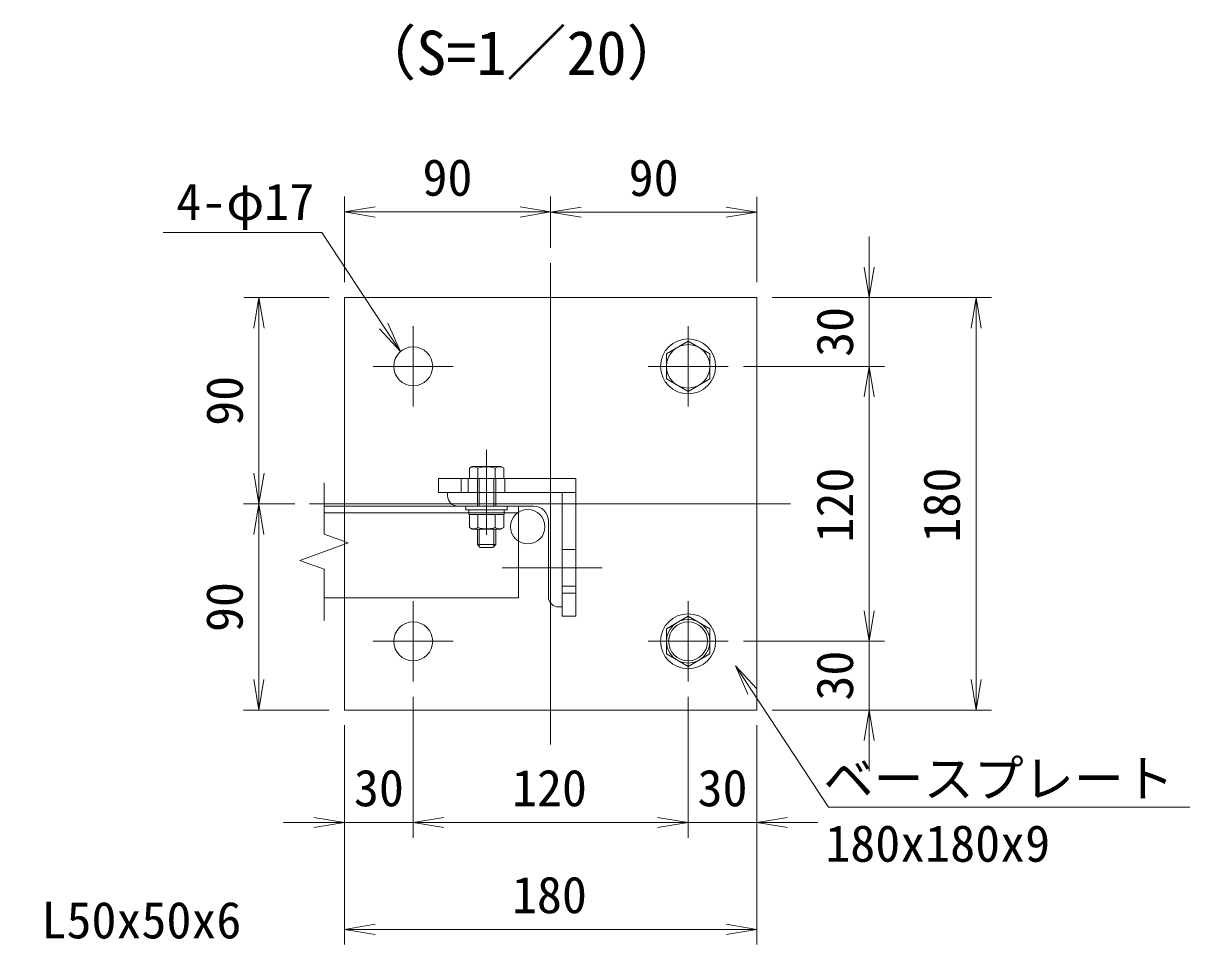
# Model space of a CAD drawing. Units: millimetres, scale not verified, with parts at other scales. Extents: x -4200 to 4200, y -2970 to 2970.
# Drawn here: x -179 to 1348, y -1490 to -283 of the extents above; entities that cross this region are included whole.
import ezdxf
from ezdxf.enums import TextEntityAlignment as Align

# ---------------------------------------------------------------- set-up
doc = ezdxf.new("R2010")
doc.units = ezdxf.units.MM
doc.header["$LTSCALE"] = 20
doc.linetypes.add('DASHED', pattern=[7.5, 6, -1.5])
doc.linetypes.add('USER1', pattern=[50.8, 31.75, -6.35, 6.35, -6.35])
for name, color, linetype, lineweight in [('0-0_D-STR1', 1, 'Continuous', 18), ('0-1_D-BMK', 2, 'USER1', 13), ('0-2_D-STR-DIM', 7, 'Continuous', 9), ('0-3_D-STR3', 3, 'Continuous', 13), ('0-5_D-STR-TXT', 7, 'Continuous', 9), ('0-6_0', 7, 'Continuous', 9), ('0-C_vp-waku', 59, 'Continuous', 18)]:
    doc.layers.add(name, color=color, linetype=linetype, lineweight=lineweight)
doc.layers.add('0-9_D-TTL-TXT', color=7, linetype='Continuous')
doc.styles.add('ＭＳ ゴシック', font='')
doc.styles.get('ＭＳ ゴシック').set_extended_font_data('MS Gothic')

# ---------------------------------------------------------------- blocks, each defined once
blk = doc.blocks.new('_Open')
at = {"layer": '0-6_0'}
blk.add_line((-20, 3.33), (0, 0), dxfattribs=at)
blk.add_lwpolyline([(-20, -3.33), (0, 0), (-20, 0)], dxfattribs=at)
blk = doc.blocks.new('MLeader7')
at = {"layer": '0-5_D-STR-TXT'}
blk.add_line((298.2, -676.07), (314.63, -713.14), dxfattribs=at)
for points in [[(292.63, -679.74), (211.75, -556.95), (11.2, -556.95), (4, -556.95)], [(287.06, -683.41), (314.63, -713.14), (292.63, -679.74)]]:
    blk.add_lwpolyline(points, dxfattribs=at)
blk = doc.blocks.new('MLeader8')
at = {"layer": '0-5_D-STR-TXT'}
blk.add_line((769.72, -1161.53), (753.27, -1124.46), dxfattribs=at)
for points in [[(780.85, -1154.19), (753.27, -1124.46), (775.29, -1157.86)], [(775.29, -1157.86), (875.21, -1309.44), (1341.03, -1309.44), (1348.23, -1309.44)]]:
    blk.add_lwpolyline(points, dxfattribs=at)

msp = doc.modelspace()

# ---------------------------------------------------------------- linework, layer by layer
at = {"layer": '0-0_D-STR1'}
for p, q in [((376.37, -901.88), (376.37, -897.38)), ((488.87, -915.38), (389.87, -915.38)), ((508.37, -1033.88), (508.37, -934.88)), ((526.37, -1047.38), (521.87, -1047.38))]:
    msp.add_line(p, q, dxfattribs=at)
msp.add_lwpolyline([(376.37, -897.38), (526.37, -897.38), (526.37, -1047.38)], dxfattribs=at)
for centre, radius, start, end in [((389.87, -901.88), 13.5, 180, 270), ((488.87, -934.88), 19.5, 360, 90), ((521.87, -1033.88), 13.5, 180, 270)]:
    msp.add_arc(centre, radius, start, end, dxfattribs=at)
at = {"layer": '0-1_D-BMK'}
for p, q in [((511.37, -1227.38), (511.37, -597.38)), ((331.37, -784.88), (331.37, -679.88)), ((691.37, -784.88), (691.37, -679.88)), ((278.87, -732.38), (383.87, -732.38)), ((743.87, -732.38), (638.87, -732.38)), ((427.37, -952.88), (427.37, -841.88)), ((825.66, -912.38), (195.66, -912.38)), ((447.66, -996.38), (578.87, -996.38)), ((331.37, -1039.88), (331.37, -1144.88)), ((691.37, -1039.88), (691.37, -1144.88)), ((278.87, -1092.38), (383.87, -1092.38)), ((743.87, -1092.38), (638.87, -1092.38))]:
    msp.add_line(p, q, dxfattribs=at)
at = {"layer": '0-2_D-STR-DIM'}
for p, q in [((241.37, -622.38), (241.37, -510.21)), ((511.37, -577.38), (511.37, -510.21)), ((511.37, -577.38), (511.37, -510.51)), ((781.37, -622.38), (781.37, -510.51)), ((281.37, -530.21), (471.37, -530.21)), ((551.37, -530.51), (741.37, -530.51)), ((928.55, -602.38), (928.55, -562.38)), ((221.37, -642.38), (109.35, -642.38)), ((801.37, -642.38), (1088.55, -642.38)), ((801.37, -642.38), (948.55, -642.38)), ((928.55, -732.38), (928.55, -642.38)), ((129.35, -872.38), (129.35, -682.38)), ((1068.55, -682.38), (1068.55, -1142.38)), ((763.87, -732.38), (948.55, -732.38)), ((763.87, -732.38), (948.55, -732.38)), ((928.55, -1052.38), (928.55, -772.38)), ((928.55, -772.38), (928.55, -812.38)), ((176.37, -912.38), (109.2, -912.38)), ((176.37, -912.38), (109.35, -912.38)), ((129.2, -952.38), (129.2, -1142.38)), ((928.55, -1052.38), (928.55, -1012.38)), ((763.87, -1092.38), (948.55, -1092.38)), ((763.87, -1092.38), (948.55, -1092.38)), ((928.55, -1092.38), (928.55, -1182.38)), ((331.37, -1164.88), (331.37, -1349.55)), ((331.37, -1164.88), (331.37, -1349.55)), ((691.37, -1164.88), (691.37, -1349.55)), ((691.37, -1164.88), (691.37, -1349.55)), ((221.37, -1182.38), (109.2, -1182.38)), ((801.37, -1182.38), (1088.55, -1182.38)), ((801.37, -1182.38), (948.55, -1182.38)), ((241.37, -1202.38), (241.37, -1489.55)), ((241.37, -1202.38), (241.37, -1349.55)), ((781.37, -1202.38), (781.37, -1489.55)), ((781.37, -1202.38), (781.37, -1349.55)), ((928.55, -1222.38), (928.55, -1262.38)), ((201.37, -1329.55), (161.37, -1329.55)), ((331.37, -1329.55), (241.37, -1329.55)), ((371.37, -1329.55), (651.37, -1329.55)), ((371.37, -1329.55), (411.37, -1329.55)), ((651.37, -1329.55), (611.37, -1329.55)), ((691.37, -1329.55), (781.37, -1329.55)), ((821.37, -1329.55), (861.37, -1329.55)), ((741.37, -1469.55), (281.37, -1469.55))]:
    msp.add_line(p, q, dxfattribs=at)
at = {"layer": '0-3_D-STR3'}
for p, q in [((691.37, -699.53), (662.87, -715.87)), ((691.37, -699.53), (719.87, -715.87)), ((662.87, -715.87), (662.87, -748.89)), ((719.87, -715.87), (719.87, -748.89)), ((691.37, -765.23), (662.87, -748.89)), ((691.37, -765.23), (719.87, -748.89)), ((408.47, -863.48), (404.86, -865.57)), ((404.86, -879.38), (404.86, -865.57)), ((408.47, -863.48), (446.27, -863.48)), ((416.12, -879.38), (416.12, -865.57)), ((438.63, -879.38), (438.63, -865.57)), ((446.27, -863.48), (449.89, -865.57)), ((449.89, -879.38), (449.89, -865.57)), ((364.37, -897.38), (364.37, -879.38)), ((544.37, -879.38), (364.37, -879.38)), ((394.37, -897.38), (394.37, -879.38)), ((404.86, -879.38), (449.89, -879.38)), ((415.37, -879.38), (415.37, -915.38)), ((417.62, -879.38), (417.62, -915.38)), ((437.12, -879.38), (437.12, -915.38)), ((439.37, -879.38), (439.37, -915.38)), ((544.37, -1059.38), (544.37, -879.38)), ((364.37, -897.38), (544.37, -897.38)), ((526.37, -897.38), (526.37, -1059.38)), ((454.37, -915.38), (454.37, -920.18)), ((454.37, -920.18), (400.37, -920.18)), ((404.86, -926.18), (449.89, -926.18)), ((416.12, -926.18), (416.12, -943.5)), ((438.63, -926.18), (438.63, -943.5)), ((408.62, -945.68), (446.12, -945.68)), ((415.37, -945.68), (415.37, -965.78)), ((417.62, -945.68), (417.62, -968.03)), ((437.12, -945.68), (437.12, -968.03)), ((439.37, -945.68), (439.37, -965.78)), ((415.37, -965.78), (418.97, -969.38)), ((439.37, -965.78), (415.37, -965.78)), ((435.77, -969.38), (418.97, -969.38)), ((439.37, -965.78), (435.77, -969.38)), ((544.37, -1029.38), (526.37, -1029.38)), ((544.37, -1059.38), (526.37, -1059.38)), ((691.37, -1059.53), (662.87, -1075.87)), ((691.37, -1059.53), (719.87, -1075.87)), ((662.87, -1075.87), (662.87, -1108.89)), ((719.87, -1075.87), (719.87, -1108.89)), ((691.37, -1125.23), (662.87, -1108.89)), ((691.37, -1125.23), (719.87, -1108.89))]:
    msp.add_line(p, q, dxfattribs=at)
at = {"layer": '0-3_D-STR3', "linetype": 'DASHED'}
for p, q in [((403.37, -879.38), (403.37, -897.38)), ((451.37, -879.38), (451.37, -897.38)), ((544.37, -972.38), (526.37, -972.38)), ((544.37, -1020.38), (526.37, -1020.38))]:
    msp.add_line(p, q, dxfattribs=at)
at = {"layer": '0-3_D-STR3'}
for points in [[(241.37, -1182.38), (241.37, -642.38), (781.37, -642.38), (781.37, -1182.38)], [(450.47, -926.18), (450.47, -920.18), (404.27, -920.18), (404.27, -926.18)]]:
    msp.add_lwpolyline(points, close=True, dxfattribs=at)
for points in [[(454.37, -915.38), (400.37, -915.38), (400.37, -920.18)], [(404.86, -926.18), (404.86, -943.5), (408.62, -945.68)], [(449.89, -926.18), (449.89, -943.5), (446.12, -945.68)]]:
    msp.add_lwpolyline(points, dxfattribs=at)
for centre, radius in [((691.37, -732.38), 36), ((331.37, -732.38), 25.5), ((691.37, -732.38), 28.5), ((481.37, -942.38), 22.5), ((331.37, -1092.38), 25.5), ((691.37, -1092.38), 36), ((691.37, -1092.38), 28.5), ((691.37, -1092.38), 25.5)]:
    msp.add_circle(centre, radius, dxfattribs=at)
for centre, radius, start, end in [((410.49, -873.79), 9.97, 55.61585, 124.38415), ((427.37, -901.08), 37.26, 72.4121, 107.5879), ((444.26, -873.79), 9.97, 55.61585, 124.38415), ((410.49, -935.28), 9.97, 235.61585, 304.38416), ((427.37, -907.99), 37.26, 252.4121, 287.5879), ((444.26, -935.28), 9.97, 235.61586, 304.38414)]:
    msp.add_arc(centre, radius, start, end, dxfattribs=at)
at = {"layer": '0-C_vp-waku'}
for p, q in [((214.54, -884.99), (214.54, -951.9)), ((214.54, -915.38), (469.37, -915.38)), ((469.37, -915.38), (469.37, -1035.38)), ((214.54, -924.38), (469.37, -924.38)), ((182.82, -986.53), (214.54, -998.07)), ((214.54, -998.08), (214.54, -1064.99)), ((214.54, -1035.38), (469.37, -1035.38))]:
    msp.add_line(p, q, dxfattribs=at)
msp.add_lwpolyline([(214.54, -951.9), (246.25, -963.44), (182.82, -986.53)], dxfattribs=at)

# ---------------------------------------------------------------- block references
at = {"layer": '0-2_D-STR-DIM', "xscale": 2, "yscale": 2}
for p, rotation in [((241.37, -530.21), 180), ((511.37, -530.51), 180), ((928.55, -642.38), 270), ((129.35, -642.38), 90), ((1068.55, -642.38), 90), ((928.55, -732.38), 90), ((928.55, -732.38), 90), ((129.35, -912.38), 270), ((129.2, -912.38), 90), ((928.55, -1092.38), 270), ((928.55, -1092.38), 270), ((129.2, -1182.38), 270), ((1068.55, -1182.38), 270), ((928.55, -1182.38), 90), ((331.37, -1329.55), 180), ((331.37, -1329.55), 180), ((781.37, -1329.55), 180), ((241.37, -1469.55), 180)]:
    msp.add_blockref('_Open', p, dxfattribs=dict(at, rotation=rotation))
for p in [(511.37, -530.21), (781.37, -530.51), (241.37, -1329.55), (691.37, -1329.55), (691.37, -1329.55), (781.37, -1469.55)]:
    msp.add_blockref('_Open', p, dxfattribs=at)
at = {"layer": '0-5_D-STR-TXT'}
for name in ['MLeader7', 'MLeader8']:
    msp.add_blockref(name, (0, 0), dxfattribs=at)

# ---------------------------------------------------------------- texts
at = {"layer": '0-2_D-STR-DIM', "style": 'ＭＳ ゴシック'}
for s, p in [('90', (343.5, -523.46)), ('90', (613.5, -523.77)), ('30', (253.75, -1322.8)), ('120', (460.72, -1322.8)), ('30', (703.75, -1322.8)), ('180', (460.72, -1462.8))]:
    msp.add_text(s, height=48.09, dxfattribs=at).set_placement(p, align=Align.BOTTOM_LEFT)
for s, p in [('30', (921.8, -720)), ('90', (122.61, -810.25)), ('120', (921.8, -963.03)), ('180', (1061.8, -963.03)), ('90', (122.45, -1080.25)), ('30', (921.8, -1170))]:
    msp.add_text(s, height=48.09, rotation=90, dxfattribs=at).set_placement(p, align=Align.BOTTOM_LEFT)
at = {"layer": '0-5_D-STR-TXT', "style": 'ＭＳ ゴシック'}
for s, p in [('4-φ17', (21.1, -555.16)), ('ベースプレート', (868.57, -1310.54)), ('180x180x9 ', (871.03, -1395.43)), ('端柱 L50x50x6', (-319.3, -1495.79))]:
    msp.add_text(s, height=48.09, dxfattribs=at).set_placement(p, align=Align.BOTTOM_LEFT)
at = {"layer": '0-9_D-TTL-TXT', "style": 'ＭＳ ゴシック'}
msp.add_text('（S=1／20）', height=57.77, dxfattribs=at).set_placement((256.69, -368.09), align=Align.BOTTOM_LEFT)

doc.saveas('drawing.dxf')
